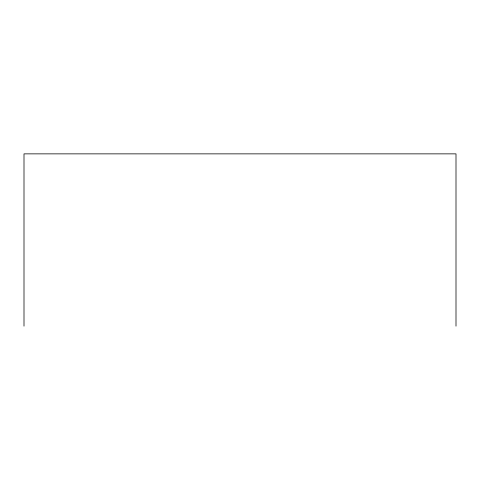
<?xml version="1.0" encoding="UTF-8"?>
<svg xmlns="http://www.w3.org/2000/svg" width="480" height="480" viewBox="0 0 480 480"><rect width="100%" height="100%" fill="white"/><g stroke="black" fill="none" stroke-linecap="round" stroke-linejoin="round"><path stroke-width="0.72" d="M456 326.136L456 153.864L24 153.864L24 326.136"/></g></svg>
